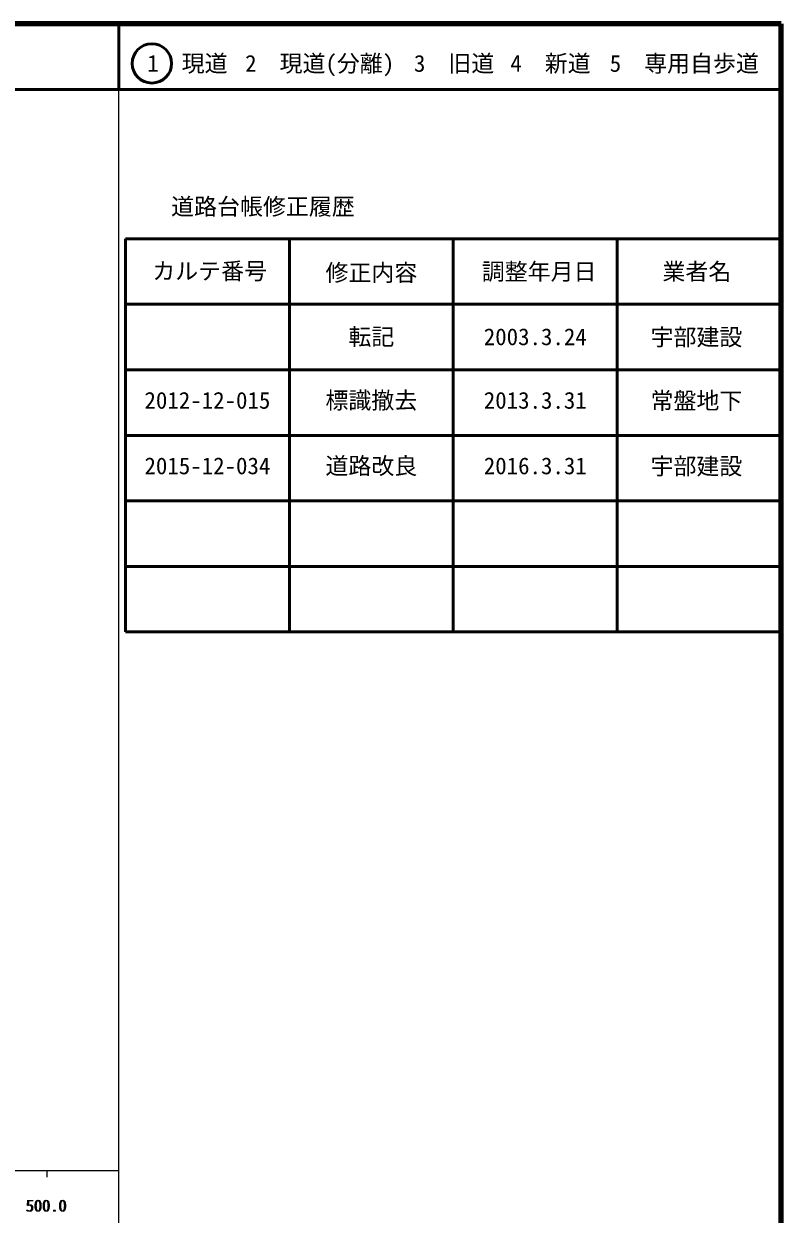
# Model space of a CAD drawing. Units: millimetres, scale not verified. Extents: x 40000 to 680000, y 20000 to 380000.
# Drawn here: x 564502 to 680000, y 198357 to 380000 of the extents above; entities that cross this region are included whole.
import ezdxf
from ezdxf.enums import TextEntityAlignment as Align

# ---------------------------------------------------------------- set-up
doc = ezdxf.new("R2010")
doc.units = ezdxf.units.MM
doc.header["$LTSCALE"] = 1000
for name, color, linetype, lineweight in [('M-BGD-HTXT', 7, 'Continuous', 13), ('M-TTL', 2, 'Continuous', 140), ('M-TTL-FRAM', 2, 'Continuous', 50), ('M-TTL-LINE', 7, 'Continuous', 50)]:
    doc.layers.add(name, color=color, linetype=linetype, lineweight=lineweight)
doc.layers.add('M-TTL-TXT', color=7, linetype='Continuous')
doc.styles.add('ＭＳ ゴシック', font='')
doc.styles.get('ＭＳ ゴシック').set_extended_font_data('MS Gothic')

msp = doc.modelspace()

# ---------------------------------------------------------------- linework, layer by layer
at = {"layer": 'M-BGD-HTXT'}
for p, q in [((579000, 20000), (579000, 370000)), ((40000, 205000), (579000, 205000)), ((568000, 205000), (568000, 204000))]:
    msp.add_line(p, q, dxfattribs=at)
at = {"layer": 'M-TTL'}
for p, q in [((680000, 380000), (61921, 380000)), ((680000, 20000), (680000, 380000))]:
    msp.add_line(p, q, dxfattribs=at)
at = {"layer": 'M-TTL-FRAM'}
for p, q in [((580000, 347197), (580000, 287197)), ((580000, 347197), (680000, 347197)), ((580000, 287197), (680000, 287197))]:
    msp.add_line(p, q, dxfattribs=at)
at = {"layer": 'M-TTL-LINE'}
for p, q in [((579000, 380000), (579000, 370000)), ((61940, 370000), (680000, 370000)), ((605000, 347197), (605000, 287197)), ((630000, 347197), (630000, 287197)), ((655000, 347197), (655000, 287197)), ((580000, 337197), (680000, 337197)), ((580000, 327197), (680000, 327197)), ((580000, 317197), (680000, 317197)), ((580000, 307197), (680000, 307197)), ((580000, 297197), (680000, 297197))]:
    msp.add_line(p, q, dxfattribs=at)
msp.add_circle((584031, 373958), 3000, dxfattribs=at)

# ---------------------------------------------------------------- texts
at = {"layer": 'M-BGD-HTXT', "style": 'ＭＳ ゴシック'}
for p in [(567844, 198195), (568000, 198195)]:
    msp.add_text('500.0', height=1833, dxfattribs=at).set_placement(p, align=Align.BOTTOM_CENTER)
at = {"layer": 'M-TTL-TXT', "style": 'ＭＳ ゴシック'}
for s, p in [('1\u3000現道', (589448, 373958)), ('2\u3000現道(分離)', (609619, 373958)), ('3\u3000旧道', (630121, 373958)), ('4\u3000新道', (644824, 373958)), ('5\u3000専用自歩道', (665228, 373958)), ('道路台帳修正履歴', (600968, 352113)), ('カルテ番号', (592839, 342277)), ('修正内容', (617509, 342023)), ('調整年月日', (643089, 342197)), ('業者名', (667134, 342197)), ('転記', (617500, 332245)), ('2003.3.24', (642500, 332245)), ('宇部建設', (667077, 332189))]:
    msp.add_text(s, height=2566, dxfattribs=at).set_placement(p, align=Align.MIDDLE_CENTER)
for s, p in [('2012-12-015', (592500, 320495)), ('標識撤去', (617500, 320495)), ('2013.3.31', (642500, 320495)), ('常盤地下', (667077, 320439)), ('2015-12-034', (592500, 310495)), ('道路改良', (617500, 310495)), ('2016.3.31', (642500, 310495)), ('宇部建設', (667077, 310439))]:
    msp.add_text(s, height=2566, dxfattribs=at).set_placement(p, align=Align.BOTTOM_CENTER)

doc.saveas('drawing.dxf')
